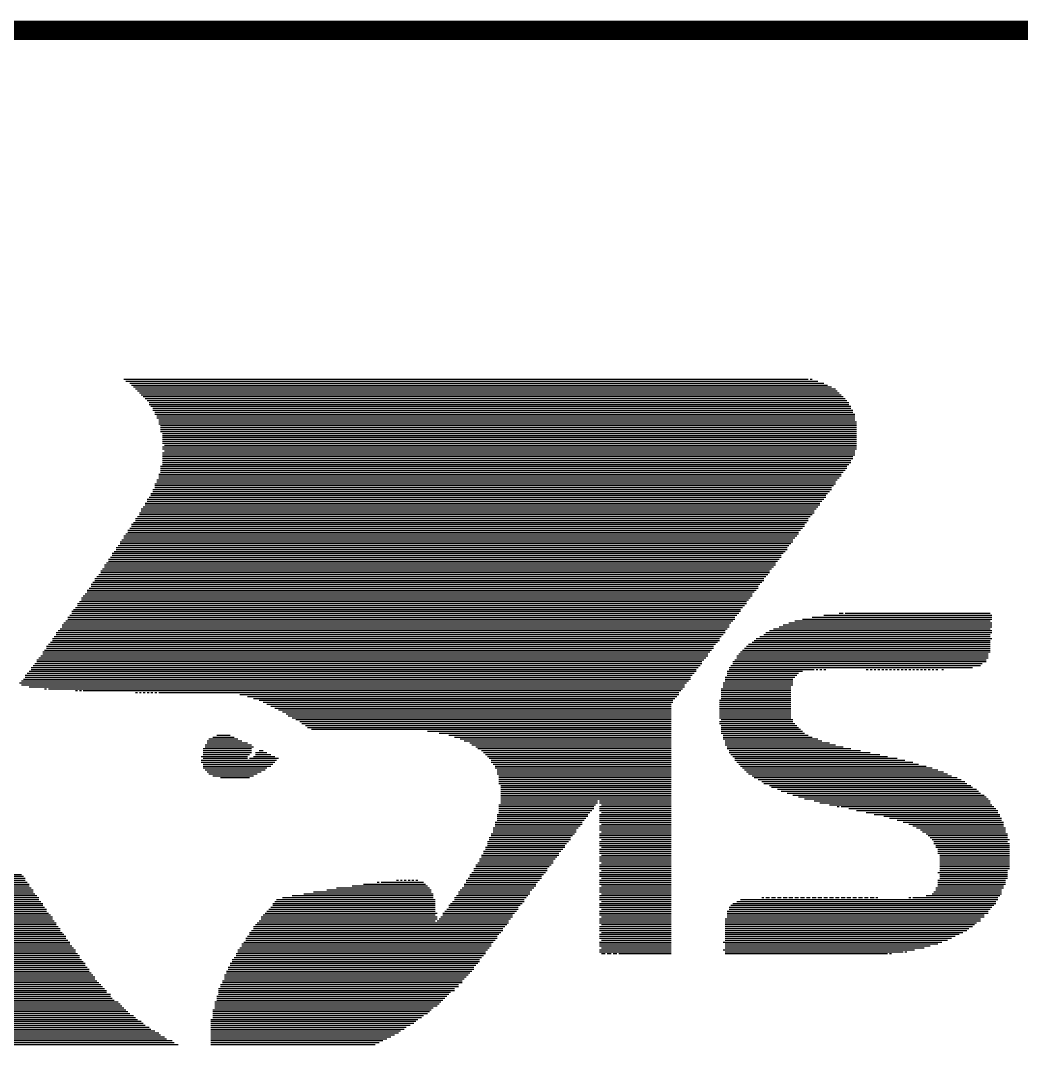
# Model space of a CAD drawing. Extents: x -163 to 81, y -104 to 74.
# Drawn here: x -59.36 to -46.21, y -90.17 to -76.71 of the extents above; entities that cross this region are included whole.
import ezdxf

# ---------------------------------------------------------------- set-up
doc = ezdxf.new("R2010")
doc.units = 0
doc.layers.add('DF_TITLE_BLOCK', color=85, linetype='CONTINUOUS')

msp = doc.modelspace()

# ---------------------------------------------------------------- linework, layer by layer
at = {"layer": 'DF_TITLE_BLOCK', "const_width": 0.254}
msp.add_lwpolyline([(-92.329, -103.505), (47.371, -103.505), (47.371, -76.835), (-92.329, -76.835), (-92.329, -103.505)], dxfattribs=at)
at = {"layer": 'DF_TITLE_BLOCK'}
for points in [[(-58.0009, -81.4197), (-49.0093, -81.4197)], [(-57.9755, -81.4451), (-48.8823, -81.4451)], [(-48.9839, -81.4197), (-48.9585, -81.4197)], [(-57.9247, -81.4705), (-48.8061, -81.4705)], [(-57.8993, -81.4959), (-48.7553, -81.4959)], [(-57.8739, -81.5213), (-48.7045, -81.5213)], [(-57.8485, -81.5467), (-48.6537, -81.5467)], [(-57.8231, -81.5721), (-48.6283, -81.5721)], [(-57.7977, -81.5975), (-48.6029, -81.5975)], [(-57.7723, -81.6229), (-48.5775, -81.6229)], [(-57.7469, -81.6483), (-48.5521, -81.6483)], [(-57.7215, -81.6737), (-48.5267, -81.6737)], [(-57.6961, -81.6991), (-48.5013, -81.6991)], [(-57.6707, -81.7245), (-48.4759, -81.7245)], [(-57.6707, -81.7499), (-48.4759, -81.7499)], [(-57.6453, -81.7753), (-48.4505, -81.7753)], [(-57.6199, -81.8007), (-48.4505, -81.8007)], [(-57.6199, -81.8261), (-48.4251, -81.8261)], [(-57.5945, -81.8515), (-48.4251, -81.8515)], [(-57.5945, -81.8769), (-48.3997, -81.8769)], [(-57.5691, -81.9023), (-48.3997, -81.9023)], [(-57.5691, -81.9277), (-48.3997, -81.9277)], [(-57.5437, -81.9531), (-48.3997, -81.9531)], [(-57.5437, -81.9785), (-48.3743, -81.9785)], [(-57.5437, -82.0039), (-48.3743, -82.0039)], [(-57.5183, -82.0293), (-48.3743, -82.0293)], [(-57.5183, -82.0547), (-48.3743, -82.0547)], [(-57.5183, -82.0801), (-48.3743, -82.0801)], [(-57.5183, -82.1055), (-48.3743, -82.1055)], [(-57.4929, -82.1309), (-48.3743, -82.1309)], [(-57.4929, -82.1563), (-48.3743, -82.1563)], [(-57.4929, -82.1817), (-48.3743, -82.1817)], [(-57.4929, -82.2071), (-48.3743, -82.2071)], [(-57.4929, -82.2325), (-48.3743, -82.2325)], [(-57.4929, -82.2579), (-48.3743, -82.2579)], [(-57.4929, -82.3087), (-48.3743, -82.3087)], [(-57.4929, -82.3341), (-48.3743, -82.3341)], [(-57.4929, -82.3849), (-48.3997, -82.3849)], [(-57.4675, -82.2833), (-48.3743, -82.2833)], [(-57.4675, -82.3595), (-48.3997, -82.3595)], [(-57.4929, -82.4103), (-48.3997, -82.4103)], [(-57.4929, -82.4357), (-48.4251, -82.4357)], [(-57.4929, -82.4611), (-48.4251, -82.4611)], [(-57.4929, -82.4865), (-48.4505, -82.4865)], [(-57.4929, -82.5119), (-48.4505, -82.5119)], [(-57.5183, -82.5627), (-48.5013, -82.5627)], [(-57.5183, -82.5881), (-48.5013, -82.5881)], [(-57.5183, -82.6135), (-48.5267, -82.6135)], [(-57.5183, -82.6389), (-48.5521, -82.6389)], [(-57.4929, -82.5373), (-48.4759, -82.5373)], [(-57.5945, -82.7913), (-48.6537, -82.7913)], [(-57.5691, -82.7405), (-48.6283, -82.7405)], [(-57.5691, -82.7659), (-48.6537, -82.7659)], [(-57.5437, -82.6643), (-48.5775, -82.6643)], [(-57.5437, -82.6897), (-48.5775, -82.6897)], [(-57.5437, -82.7151), (-48.6029, -82.7151)], [(-57.6453, -82.9183), (-48.7553, -82.9183)], [(-57.6199, -82.8675), (-48.7045, -82.8675)], [(-57.6199, -82.8929), (-48.7299, -82.8929)], [(-57.5945, -82.8167), (-48.6791, -82.8167)], [(-57.5945, -82.8421), (-48.7045, -82.8421)], [(-57.7215, -83.0453), (-48.8569, -83.0453)], [(-57.6961, -82.9945), (-48.8061, -82.9945)], [(-57.6961, -83.0199), (-48.8315, -83.0199)], [(-57.6707, -82.9691), (-48.7807, -82.9691)], [(-57.6453, -82.9437), (-48.7807, -82.9437)], [(-57.7977, -83.1723), (-48.9331, -83.1723)], [(-57.7723, -83.1215), (-48.9077, -83.1215)], [(-57.7723, -83.1469), (-48.9331, -83.1469)], [(-57.7469, -83.0961), (-48.8823, -83.0961)], [(-57.7215, -83.0707), (-48.8569, -83.0707)], [(-57.8993, -83.3247), (-49.0601, -83.3247)], [(-57.8739, -83.2993), (-49.0347, -83.2993)], [(-57.8485, -83.2485), (-49.0093, -83.2485)], [(-57.8485, -83.2739), (-49.0093, -83.2739)], [(-57.8231, -83.2231), (-48.9839, -83.2231)], [(-57.7977, -83.1977), (-48.9585, -83.1977)], [(-57.9755, -83.4517), (-49.1363, -83.4517)], [(-57.9501, -83.4009), (-49.1109, -83.4009)], [(-57.9501, -83.4263), (-49.1363, -83.4263)], [(-57.9247, -83.3755), (-49.0855, -83.3755)], [(-57.8993, -83.3501), (-49.0601, -83.3501)], [(-58.0517, -83.5533), (-49.2125, -83.5533)], [(-58.0517, -83.5787), (-49.2379, -83.5787)], [(-58.0263, -83.5279), (-49.2125, -83.5279)], [(-58.0009, -83.4771), (-49.1617, -83.4771)], [(-58.0009, -83.5025), (-49.1871, -83.5025)], [(-58.1533, -83.7057), (-49.3395, -83.7057)], [(-58.1533, -83.7311), (-49.3649, -83.7311)], [(-58.1279, -83.6803), (-49.3141, -83.6803)], [(-58.1025, -83.6295), (-49.2887, -83.6295)], [(-58.1025, -83.6549), (-49.2887, -83.6549)], [(-58.0771, -83.6041), (-49.2633, -83.6041)], [(-58.2549, -83.8581), (-49.4411, -83.8581)], [(-58.2295, -83.8327), (-49.4411, -83.8327)], [(-58.2041, -83.7819), (-49.3903, -83.7819)], [(-58.2041, -83.8073), (-49.4157, -83.8073)], [(-58.1787, -83.7565), (-49.3649, -83.7565)], [(-58.3311, -83.9851), (-49.5427, -83.9851)], [(-58.3057, -83.9343), (-49.5173, -83.9343)], [(-58.3057, -83.9597), (-49.5173, -83.9597)], [(-58.2803, -83.9089), (-49.4919, -83.9089)], [(-58.2549, -83.8835), (-49.4665, -83.8835)], [(-58.4327, -84.1121), (-49.6443, -84.1121)], [(-58.4327, -84.1375), (-49.6697, -84.1375)], [(-58.4073, -84.0867), (-49.6189, -84.0867)], [(-58.3819, -84.0359), (-49.5935, -84.0359)], [(-58.3819, -84.0613), (-49.5935, -84.0613)], [(-58.3565, -84.0105), (-49.5681, -84.0105)], [(-58.5343, -84.2645), (-49.7459, -84.2645)], [(-58.5089, -84.2391), (-49.7459, -84.2391)], [(-58.4835, -84.1883), (-49.6951, -84.1883)], [(-58.4835, -84.2137), (-49.7205, -84.2137)], [(-58.4581, -84.1629), (-49.6697, -84.1629)], [(-58.6105, -84.3661), (-49.8221, -84.3661)], [(-58.6105, -84.3915), (-49.8475, -84.3915)], [(-58.5851, -84.3407), (-49.8221, -84.3407)], [(-58.5597, -84.2899), (-49.7713, -84.2899)], [(-58.5597, -84.3153), (-49.7967, -84.3153)], [(-58.7121, -84.5185), (-49.9491, -84.5185)], [(-58.6867, -84.4677), (-49.8983, -84.4677)], [(-58.6867, -84.4931), (-49.9237, -84.4931)], [(-58.6613, -84.4423), (-49.8983, -84.4423)], [(-58.6359, -84.4169), (-49.8729, -84.4169)], [(-48.8061, -84.5185), (-46.5963, -84.5185)], [(-48.6029, -84.4931), (-48.5521, -84.4931)], [(-48.5267, -84.4931), (-46.6217, -84.4931)], [(-58.8137, -84.6455), (-50.0507, -84.6455)], [(-58.8137, -84.6709), (-50.0507, -84.6709)], [(-58.7883, -84.6201), (-50.0253, -84.6201)], [(-58.7629, -84.5947), (-49.9999, -84.5947)], [(-58.7375, -84.5439), (-49.9745, -84.5439)], [(-58.7375, -84.5693), (-49.9745, -84.5693)], [(-49.3903, -84.6709), (-46.5963, -84.6709)], [(-49.3395, -84.6455), (-46.5963, -84.6455)], [(-49.2633, -84.6201), (-46.5963, -84.6201)], [(-49.1871, -84.5947), (-46.6217, -84.5947)], [(-49.0855, -84.5693), (-46.5963, -84.5693)], [(-48.9585, -84.5439), (-46.5963, -84.5439)], [(-58.9153, -84.7979), (-50.1523, -84.7979)], [(-58.8899, -84.7471), (-50.1015, -84.7471)], [(-58.8899, -84.7725), (-50.1269, -84.7725)], [(-58.8645, -84.7217), (-50.1015, -84.7217)], [(-58.8391, -84.6963), (-50.0761, -84.6963)], [(-49.6443, -84.7979), (-46.6217, -84.7979)], [(-49.5935, -84.7725), (-46.6217, -84.7725)], [(-49.5681, -84.7471), (-46.5963, -84.7471)], [(-49.5173, -84.7217), (-46.5963, -84.7217)], [(-49.4665, -84.6963), (-46.6217, -84.6963)], [(-59.0169, -84.9249), (-50.2539, -84.9249)], [(-58.9915, -84.8995), (-50.2285, -84.8995)], [(-58.9661, -84.8741), (-50.2031, -84.8741)], [(-58.9407, -84.8233), (-50.1777, -84.8233)], [(-58.9407, -84.8487), (-50.1777, -84.8487)], [(-49.8221, -84.9249), (-46.6217, -84.9249)], [(-49.7967, -84.8995), (-46.6217, -84.8995)], [(-49.7459, -84.8741), (-46.6217, -84.8741)], [(-49.7205, -84.8487), (-46.6217, -84.8487)], [(-49.6951, -84.8233), (-46.5963, -84.8233)], [(-59.1185, -85.0773), (-50.3555, -85.0773)], [(-59.0931, -85.0519), (-50.3301, -85.0519)], [(-59.0677, -85.0011), (-50.3047, -85.0011)], [(-59.0677, -85.0265), (-50.3301, -85.0265)], [(-59.0423, -84.9757), (-50.2793, -84.9757)], [(-59.0169, -84.9503), (-50.2539, -84.9503)], [(-49.9491, -85.0519), (-46.6471, -85.0519)], [(-49.9491, -85.0773), (-46.6471, -85.0773)], [(-49.9237, -85.0265), (-46.6471, -85.0265)], [(-49.8983, -85.0011), (-46.6217, -85.0011)], [(-49.8729, -84.9757), (-46.6217, -84.9757)], [(-49.8475, -84.9503), (-46.6217, -84.9503)], [(-59.2201, -85.2043), (-50.4571, -85.2043)], [(-59.1947, -85.1789), (-50.4317, -85.1789)], [(-59.1693, -85.1535), (-50.4063, -85.1535)], [(-59.1439, -85.1027), (-50.3809, -85.1027)], [(-59.1439, -85.1281), (-50.4063, -85.1281)], [(-50.0507, -85.2043), (-46.8503, -85.2043)], [(-50.0253, -85.1789), (-46.7487, -85.1789)], [(-49.9999, -85.1281), (-46.6725, -85.1281)], [(-49.9999, -85.1535), (-46.7233, -85.1535)], [(-49.9745, -85.1027), (-46.6725, -85.1027)], [(-59.2963, -85.3059), (-50.5333, -85.3059)], [(-59.2963, -85.3313), (-50.5587, -85.3313)], [(-59.2709, -85.2805), (-50.5079, -85.2805)], [(-59.2455, -85.2551), (-50.4825, -85.2551)], [(-59.2201, -85.2297), (-50.4825, -85.2297)], [(-50.1015, -85.3313), (-49.1871, -85.3313)], [(-50.0761, -85.2551), (-49.0855, -85.2551)], [(-50.0761, -85.2805), (-49.1363, -85.2805)], [(-50.0761, -85.3059), (-49.1617, -85.3059)], [(-50.0507, -85.2297), (-48.9331, -85.2297)], [(-48.9077, -85.2297), (-48.8823, -85.2297)], [(-48.8569, -85.2297), (-48.8315, -85.2297)], [(-48.8061, -85.2297), (-48.7807, -85.2297)], [(-48.2473, -85.2297), (-48.2219, -85.2297)], [(-48.1965, -85.2297), (-48.1711, -85.2297)], [(-48.1457, -85.2297), (-48.1203, -85.2297)], [(-48.0949, -85.2297), (-48.0695, -85.2297)], [(-48.0441, -85.2297), (-48.0187, -85.2297)], [(-47.9933, -85.2297), (-47.9679, -85.2297)], [(-47.9425, -85.2297), (-47.9171, -85.2297)], [(-47.8917, -85.2297), (-47.8663, -85.2297)], [(-47.8409, -85.2297), (-47.8155, -85.2297)], [(-47.7901, -85.2297), (-47.7647, -85.2297)], [(-47.7393, -85.2297), (-47.7139, -85.2297)], [(-47.6885, -85.2297), (-47.6631, -85.2297)], [(-47.6377, -85.2297), (-47.6123, -85.2297)], [(-47.5869, -85.2297), (-47.5615, -85.2297)], [(-47.5361, -85.2297), (-47.5107, -85.2297)], [(-47.4853, -85.2297), (-47.4599, -85.2297)], [(-47.4345, -85.2297), (-47.4091, -85.2297)], [(-47.3837, -85.2297), (-47.3583, -85.2297)], [(-47.3329, -85.2297), (-47.3075, -85.2297)], [(-47.2567, -85.2297), (-47.2313, -85.2297)], [(-59.3725, -85.4075), (-50.6095, -85.4075)], [(-59.3471, -85.3821), (-50.5841, -85.3821)], [(-59.3471, -85.4329), (-50.6349, -85.4329)], [(-59.3217, -85.3567), (-50.5587, -85.3567)], [(-59.2455, -85.4583), (-50.6349, -85.4583)], [(-59.0423, -85.4837), (-59.0169, -85.4837)], [(-58.9915, -85.4837), (-50.6603, -85.4837)], [(-50.1523, -85.4837), (-49.2379, -85.4837)], [(-50.1269, -85.4075), (-49.2125, -85.4075)], [(-50.1269, -85.4329), (-49.2125, -85.4329)], [(-50.1269, -85.4583), (-49.2379, -85.4583)], [(-50.1015, -85.3567), (-49.2125, -85.3567)], [(-50.1015, -85.3821), (-49.2125, -85.3821)], [(-58.6359, -85.5091), (-58.6105, -85.5091)], [(-58.5851, -85.5091), (-58.5597, -85.5091)], [(-58.5343, -85.5091), (-50.6857, -85.5091)], [(-57.8485, -85.5345), (-57.8231, -85.5345)], [(-57.7977, -85.5345), (-57.7723, -85.5345)], [(-57.7469, -85.5345), (-57.7215, -85.5345)], [(-57.6961, -85.5345), (-57.6707, -85.5345)], [(-57.6453, -85.5345), (-57.6199, -85.5345)], [(-57.5945, -85.5345), (-57.5691, -85.5345)], [(-57.5437, -85.5345), (-50.7111, -85.5345)], [(-56.4769, -85.5599), (-50.7111, -85.5599)], [(-56.3753, -85.5853), (-50.7365, -85.5853)], [(-56.2991, -85.6107), (-50.7619, -85.6107)], [(-50.1523, -85.5091), (-49.2379, -85.5091)], [(-50.1523, -85.5345), (-49.2379, -85.5345)], [(-50.1523, -85.5599), (-49.2379, -85.5599)], [(-50.1523, -85.5853), (-49.2379, -85.5853)], [(-50.1523, -85.6107), (-49.2379, -85.6107)], [(-56.2229, -85.6361), (-50.7873, -85.6361)], [(-56.1721, -85.6615), (-50.7873, -85.6615)], [(-56.1213, -85.6869), (-50.8127, -85.6869)], [(-56.0705, -85.7123), (-50.8127, -85.7123)], [(-56.0197, -85.7377), (-50.8127, -85.7377)], [(-50.1777, -85.6361), (-49.2379, -85.6361)], [(-50.1777, -85.6615), (-49.2379, -85.6615)], [(-50.1777, -85.6869), (-49.2379, -85.6869)], [(-50.1777, -85.7123), (-49.2379, -85.7123)], [(-50.1777, -85.7377), (-49.2379, -85.7377)], [(-55.9689, -85.7631), (-50.8127, -85.7631)], [(-55.9181, -85.7885), (-50.8127, -85.7885)], [(-55.8673, -85.8139), (-50.8127, -85.8139)], [(-55.8419, -85.8393), (-50.8127, -85.8393)], [(-55.7911, -85.8647), (-50.8127, -85.8647)], [(-50.1777, -85.7631), (-49.2379, -85.7631)], [(-50.1777, -85.7885), (-49.2379, -85.7885)], [(-50.1777, -85.8139), (-49.2379, -85.8139)], [(-50.1777, -85.8393), (-49.2379, -85.8393)], [(-50.1777, -85.8647), (-49.2379, -85.8647)], [(-55.7403, -85.8901), (-50.8127, -85.8901)], [(-55.6895, -85.9155), (-50.8127, -85.9155)], [(-55.6641, -85.9409), (-50.8127, -85.9409)], [(-55.6133, -85.9663), (-50.8127, -85.9663)], [(-55.5879, -85.9917), (-50.8127, -85.9917)], [(-55.5371, -86.0171), (-50.8127, -86.0171)], [(-50.1777, -85.9155), (-49.2125, -85.9155)], [(-50.1777, -85.9409), (-49.1871, -85.9409)], [(-50.1523, -85.8901), (-49.2125, -85.8901)], [(-50.1523, -85.9663), (-49.1617, -85.9663)], [(-50.1523, -85.9917), (-49.1363, -85.9917)], [(-50.1523, -86.0171), (-49.1109, -86.0171)], [(-56.8833, -86.1441), (-56.5023, -86.1441)], [(-56.8325, -86.1187), (-56.5531, -86.1187)], [(-56.7817, -86.0933), (-56.6039, -86.0933)], [(-54.0131, -86.0425), (-50.8127, -86.0425)], [(-53.8607, -86.0679), (-50.8127, -86.0679)], [(-53.7337, -86.0933), (-50.8127, -86.0933)], [(-53.6575, -86.1187), (-50.8127, -86.1187)], [(-53.5813, -86.1441), (-50.8127, -86.1441)], [(-50.1523, -86.0425), (-49.0855, -86.0425)], [(-50.1523, -86.0679), (-49.0601, -86.0679)], [(-50.1269, -86.0933), (-49.0093, -86.0933)], [(-50.1269, -86.1187), (-48.9585, -86.1187)], [(-50.1269, -86.1441), (-48.8823, -86.1441)], [(-56.9595, -86.2711), (-56.3245, -86.2711)], [(-56.9341, -86.2203), (-56.3245, -86.2203)], [(-56.9341, -86.2457), (-56.2991, -86.2457)], [(-56.9087, -86.1695), (-56.4515, -86.1695)], [(-56.9087, -86.1949), (-56.3753, -86.1949)], [(-53.5305, -86.1695), (-50.8127, -86.1695)], [(-53.4543, -86.1949), (-50.8127, -86.1949)], [(-53.4289, -86.2203), (-50.8127, -86.2203)], [(-53.3781, -86.2457), (-50.8127, -86.2457)], [(-53.3527, -86.2711), (-50.8127, -86.2711)], [(-50.1015, -86.1695), (-48.8315, -86.1695)], [(-50.1015, -86.1949), (-48.7299, -86.1949)], [(-50.1015, -86.2203), (-48.6537, -86.2203)], [(-50.0761, -86.2457), (-48.5521, -86.2457)], [(-50.0761, -86.2711), (-48.4505, -86.2711)], [(-56.9849, -86.3727), (-56.3753, -86.3727)], [(-56.9849, -86.4235), (-55.9943, -86.4235)], [(-56.9595, -86.2965), (-56.3245, -86.2965)], [(-56.9595, -86.3219), (-56.3245, -86.3219)], [(-56.9595, -86.3473), (-56.3499, -86.3473)], [(-56.9595, -86.3981), (-56.3753, -86.3981)], [(-56.3499, -86.3981), (-55.9689, -86.3981)], [(-56.2991, -86.3727), (-56.0197, -86.3727)], [(-56.2737, -86.3219), (-56.1213, -86.3219)], [(-56.2737, -86.3473), (-56.0705, -86.3473)], [(-56.2229, -86.2965), (-56.1721, -86.2965)], [(-53.3019, -86.2965), (-50.8127, -86.2965)], [(-53.2765, -86.3219), (-50.8127, -86.3219)], [(-53.2511, -86.3473), (-50.8127, -86.3473)], [(-53.2257, -86.3727), (-50.8127, -86.3727)], [(-53.2003, -86.3981), (-50.8127, -86.3981)], [(-53.1749, -86.4235), (-50.8127, -86.4235)], [(-50.0507, -86.2965), (-48.3235, -86.2965)], [(-50.0507, -86.3219), (-48.1965, -86.3219)], [(-50.0253, -86.3473), (-48.0695, -86.3473)], [(-49.9999, -86.3727), (-47.9679, -86.3727)], [(-49.9745, -86.3981), (-47.8409, -86.3981)], [(-49.9745, -86.4235), (-47.7393, -86.4235)], [(-56.9849, -86.4489), (-56.0197, -86.4489)], [(-56.9595, -86.4743), (-56.0451, -86.4743)], [(-56.9595, -86.4997), (-56.0705, -86.4997)], [(-56.9595, -86.5251), (-56.1213, -86.5251)], [(-56.9341, -86.5505), (-56.1467, -86.5505)], [(-53.1749, -86.4489), (-50.8127, -86.4489)], [(-53.1495, -86.4743), (-50.8127, -86.4743)], [(-53.1241, -86.4997), (-50.8127, -86.4997)], [(-53.1241, -86.5251), (-50.8127, -86.5251)], [(-53.0987, -86.5505), (-50.8127, -86.5505)], [(-49.9491, -86.4489), (-47.6377, -86.4489)], [(-49.9237, -86.4743), (-47.5615, -86.4743)], [(-49.8983, -86.4997), (-47.4599, -86.4997)], [(-49.8729, -86.5251), (-47.3837, -86.5251)], [(-49.8475, -86.5505), (-47.3075, -86.5505)], [(-56.9087, -86.5759), (-56.1975, -86.5759)], [(-56.8833, -86.6013), (-56.2483, -86.6013)], [(-56.8325, -86.6267), (-56.2991, -86.6267)], [(-56.7309, -86.6521), (-56.3499, -86.6521)], [(-53.0987, -86.5759), (-50.8127, -86.5759)], [(-53.0987, -86.6013), (-50.8127, -86.6013)], [(-53.0733, -86.6267), (-50.8127, -86.6267)], [(-53.0733, -86.6521), (-50.8127, -86.6521)], [(-53.0733, -86.6775), (-50.8127, -86.6775)], [(-49.8221, -86.5759), (-47.2313, -86.5759)], [(-49.7967, -86.6013), (-47.1805, -86.6013)], [(-49.7459, -86.6267), (-47.1297, -86.6267)], [(-49.7205, -86.6521), (-47.0535, -86.6521)], [(-49.6697, -86.6775), (-47.0027, -86.6775)], [(-53.0733, -86.7029), (-50.8127, -86.7029)], [(-53.0733, -86.7283), (-50.8127, -86.7283)], [(-53.0479, -86.7537), (-50.8127, -86.7537)], [(-53.0479, -86.7791), (-50.8127, -86.7791)], [(-53.0479, -86.8045), (-50.8127, -86.8045)], [(-53.0479, -86.8299), (-50.8127, -86.8299)], [(-49.6189, -86.7029), (-46.9519, -86.7029)], [(-49.5935, -86.7283), (-46.9265, -86.7283)], [(-49.5173, -86.7537), (-46.8757, -86.7537)], [(-49.4919, -86.7791), (-46.8503, -86.7791)], [(-49.4157, -86.8045), (-46.7995, -86.8045)], [(-49.3649, -86.8299), (-46.7741, -86.8299)], [(-53.0479, -86.8553), (-50.8127, -86.8553)], [(-53.0479, -86.8807), (-50.8127, -86.8807)], [(-53.0479, -86.9061), (-50.8127, -86.9061)], [(-53.0479, -86.9315), (-50.8127, -86.9315)], [(-53.0479, -86.9569), (-51.7779, -86.9569)], [(-51.7525, -86.9569), (-50.8127, -86.9569)], [(-49.2887, -86.8553), (-46.7487, -86.8553)], [(-49.2125, -86.8807), (-46.6979, -86.8807)], [(-49.1363, -86.9061), (-46.6725, -86.9061)], [(-49.0601, -86.9315), (-46.6471, -86.9315)], [(-48.9331, -86.9569), (-46.6217, -86.9569)], [(-53.0733, -87.0077), (-51.8033, -87.0077)], [(-53.0733, -87.0331), (-51.8287, -87.0331)], [(-53.0733, -87.0585), (-51.8287, -87.0585)], [(-53.0733, -87.0839), (-51.8541, -87.0839)], [(-53.0479, -86.9823), (-51.7779, -86.9823)], [(-51.7525, -86.9823), (-50.8127, -86.9823)], [(-51.7525, -87.0331), (-50.8127, -87.0331)], [(-51.7525, -87.0585), (-50.8127, -87.0585)], [(-51.7525, -87.0839), (-50.8127, -87.0839)], [(-51.7271, -87.0077), (-50.8127, -87.0077)], [(-48.8569, -86.9823), (-46.6217, -86.9823)], [(-48.7299, -87.0077), (-46.5963, -87.0077)], [(-48.6283, -87.0331), (-48.6029, -87.0331)], [(-48.5775, -87.0331), (-46.5709, -87.0331)], [(-48.4759, -87.0585), (-46.5455, -87.0585)], [(-48.3743, -87.0839), (-46.5201, -87.0839)], [(-53.0987, -87.1347), (-51.9049, -87.1347)], [(-53.0987, -87.1601), (-51.9049, -87.1601)], [(-53.0987, -87.1855), (-51.9303, -87.1855)], [(-53.0987, -87.2109), (-51.9557, -87.2109)], [(-53.0733, -87.1093), (-51.8795, -87.1093)], [(-51.7525, -87.1347), (-50.8127, -87.1347)], [(-51.7525, -87.1601), (-50.8127, -87.1601)], [(-51.7525, -87.1855), (-50.8127, -87.1855)], [(-51.7525, -87.2109), (-50.8127, -87.2109)], [(-51.7271, -87.1093), (-50.8127, -87.1093)], [(-48.2473, -87.1093), (-46.5201, -87.1093)], [(-48.1457, -87.1347), (-46.4947, -87.1347)], [(-48.0187, -87.1601), (-46.4947, -87.1601)], [(-47.9425, -87.1855), (-46.4693, -87.1855)], [(-47.8409, -87.2109), (-46.4693, -87.2109)], [(-53.1495, -87.3125), (-52.0319, -87.3125)], [(-53.1495, -87.3379), (-52.0573, -87.3379)], [(-53.1495, -87.3633), (-52.0573, -87.3633)], [(-53.1241, -87.2363), (-51.9811, -87.2363)], [(-53.1241, -87.2617), (-51.9811, -87.2617)], [(-53.1241, -87.2871), (-52.0065, -87.2871)], [(-51.7525, -87.2363), (-50.8127, -87.2363)], [(-51.7525, -87.2871), (-50.8127, -87.2871)], [(-51.7525, -87.3125), (-50.8127, -87.3125)], [(-51.7525, -87.3379), (-50.8127, -87.3379)], [(-51.7271, -87.2617), (-50.8127, -87.2617)], [(-51.7271, -87.3633), (-50.8127, -87.3633)], [(-47.7647, -87.2363), (-46.4439, -87.2363)], [(-47.6885, -87.2617), (-46.4439, -87.2617)], [(-47.6377, -87.2871), (-46.4439, -87.2871)], [(-47.5869, -87.3125), (-46.4185, -87.3125)], [(-47.5361, -87.3379), (-46.4185, -87.3379)], [(-47.5107, -87.3633), (-46.4185, -87.3633)], [(-53.2257, -87.4903), (-52.1589, -87.4903)], [(-53.2003, -87.4395), (-52.1335, -87.4395)], [(-53.2003, -87.4649), (-52.1335, -87.4649)], [(-53.1749, -87.3887), (-52.0827, -87.3887)], [(-53.1749, -87.4141), (-52.1081, -87.4141)], [(-51.7525, -87.3887), (-50.8127, -87.3887)], [(-51.7525, -87.4141), (-50.8127, -87.4141)], [(-51.7525, -87.4395), (-50.8127, -87.4395)], [(-51.7525, -87.4903), (-50.8127, -87.4903)], [(-51.7271, -87.4649), (-50.8127, -87.4649)], [(-47.4599, -87.3887), (-46.3931, -87.3887)], [(-47.4345, -87.4141), (-46.3931, -87.4141)], [(-47.4091, -87.4395), (-46.3931, -87.4395)], [(-47.3837, -87.4649), (-46.3677, -87.4649)], [(-47.3583, -87.4903), (-46.3931, -87.4903)], [(-53.2765, -87.6173), (-52.2605, -87.6173)], [(-53.2511, -87.5665), (-52.2097, -87.5665)], [(-53.2511, -87.5919), (-52.2351, -87.5919)], [(-53.2257, -87.5157), (-52.1843, -87.5157)], [(-53.2257, -87.5411), (-52.2097, -87.5411)], [(-51.7525, -87.5157), (-50.8127, -87.5157)], [(-51.7525, -87.5411), (-50.8127, -87.5411)], [(-51.7525, -87.5919), (-50.8127, -87.5919)], [(-51.7525, -87.6173), (-50.8127, -87.6173)], [(-51.7271, -87.5665), (-50.8127, -87.5665)], [(-47.3583, -87.5157), (-46.3677, -87.5157)], [(-47.3329, -87.5411), (-46.3677, -87.5411)], [(-47.3329, -87.5665), (-46.3677, -87.5665)], [(-47.3075, -87.5919), (-46.3677, -87.5919)], [(-47.3075, -87.6173), (-46.3677, -87.6173)], [(-53.3527, -87.7697), (-52.3621, -87.7697)], [(-53.3273, -87.7189), (-52.3367, -87.7189)], [(-53.3273, -87.7443), (-52.3621, -87.7443)], [(-53.3019, -87.6681), (-52.2859, -87.6681)], [(-53.3019, -87.6935), (-52.3113, -87.6935)], [(-53.2765, -87.6427), (-52.2859, -87.6427)], [(-51.7525, -87.6427), (-50.8127, -87.6427)], [(-51.7525, -87.6935), (-50.8127, -87.6935)], [(-51.7525, -87.7189), (-50.8127, -87.7189)], [(-51.7525, -87.7443), (-50.8127, -87.7443)], [(-51.7271, -87.6681), (-50.8127, -87.6681)], [(-51.7271, -87.7697), (-50.8127, -87.7697)], [(-47.3075, -87.6427), (-46.3677, -87.6427)], [(-47.2821, -87.6681), (-46.3677, -87.6681)], [(-47.2821, -87.6935), (-46.3677, -87.6935)], [(-47.2821, -87.7189), (-46.3677, -87.7189)], [(-47.2821, -87.7443), (-46.3677, -87.7443)], [(-47.2821, -87.7697), (-46.3677, -87.7697)], [(-53.4289, -87.8967), (-52.4637, -87.8967)], [(-53.4035, -87.8459), (-52.4383, -87.8459)], [(-53.4035, -87.8713), (-52.4383, -87.8713)], [(-53.3781, -87.7951), (-52.3875, -87.7951)], [(-53.3781, -87.8205), (-52.4129, -87.8205)], [(-51.7525, -87.7951), (-50.8127, -87.7951)], [(-51.7525, -87.8205), (-50.8127, -87.8205)], [(-51.7525, -87.8459), (-50.8127, -87.8459)], [(-51.7525, -87.8967), (-50.8127, -87.8967)], [(-51.7271, -87.8713), (-50.8127, -87.8713)], [(-47.3075, -87.8967), (-46.3931, -87.8967)], [(-47.2821, -87.7951), (-46.3677, -87.7951)], [(-47.2821, -87.8205), (-46.3677, -87.8205)], [(-47.2821, -87.8459), (-46.3677, -87.8459)], [(-47.2821, -87.8713), (-46.3931, -87.8713)], [(-68.0847, -87.9221), (-59.3471, -87.9221)], [(-68.0593, -87.9475), (-59.3217, -87.9475)], [(-68.0339, -87.9729), (-59.2963, -87.9729)], [(-68.0339, -87.9983), (-59.2963, -87.9983)], [(-68.0085, -88.0237), (-59.2709, -88.0237)], [(-54.6735, -88.0237), (-54.6481, -88.0237)], [(-54.6227, -88.0237), (-54.0639, -88.0237)], [(-54.4195, -87.9983), (-54.3941, -87.9983)], [(-54.3687, -87.9983), (-54.3433, -87.9983)], [(-54.3179, -87.9983), (-54.2925, -87.9983)], [(-54.2671, -87.9983), (-54.2417, -87.9983)], [(-54.2163, -87.9983), (-54.1909, -87.9983)], [(-54.1655, -87.9983), (-54.1401, -87.9983)], [(-53.5051, -87.9983), (-52.5399, -87.9983)], [(-53.5051, -88.0237), (-52.5653, -88.0237)], [(-53.4797, -87.9729), (-52.5145, -87.9729)], [(-53.4543, -87.9221), (-52.4891, -87.9221)], [(-53.4543, -87.9475), (-52.5145, -87.9475)], [(-51.7525, -87.9221), (-50.8127, -87.9221)], [(-51.7525, -87.9475), (-50.8127, -87.9475)], [(-51.7525, -87.9983), (-50.8127, -87.9983)], [(-51.7525, -88.0237), (-50.8127, -88.0237)], [(-51.7271, -87.9729), (-50.8127, -87.9729)], [(-47.3075, -87.9983), (-46.4185, -87.9983)], [(-47.3075, -88.0237), (-46.4185, -88.0237)], [(-47.2821, -87.9221), (-46.3931, -87.9221)], [(-47.2821, -87.9475), (-46.3931, -87.9475)], [(-47.2821, -87.9729), (-46.3931, -87.9729)], [(-67.9831, -88.0491), (-59.2455, -88.0491)], [(-67.9577, -88.0745), (-59.2455, -88.0745)], [(-67.9323, -88.0999), (-59.2201, -88.0999)], [(-67.9323, -88.1253), (-59.1947, -88.1253)], [(-67.9069, -88.1507), (-59.1947, -88.1507)], [(-67.8815, -88.1761), (-59.1693, -88.1761)], [(-55.6387, -88.1761), (-53.9369, -88.1761)], [(-55.5117, -88.1507), (-53.9623, -88.1507)], [(-55.3339, -88.1253), (-53.9623, -88.1253)], [(-55.2069, -88.0999), (-53.9877, -88.0999)], [(-55.0037, -88.0745), (-54.0131, -88.0745)], [(-54.8513, -88.0491), (-54.0385, -88.0491)], [(-53.6067, -88.1507), (-52.6669, -88.1507)], [(-53.6067, -88.1761), (-52.6669, -88.1761)], [(-53.5813, -88.1253), (-52.6415, -88.1253)], [(-53.5559, -88.0999), (-52.6161, -88.0999)], [(-53.5305, -88.0491), (-52.5907, -88.0491)], [(-53.5305, -88.0745), (-52.5907, -88.0745)], [(-51.7525, -88.0491), (-50.8127, -88.0491)], [(-51.7525, -88.0999), (-50.8127, -88.0999)], [(-51.7525, -88.1253), (-50.8127, -88.1253)], [(-51.7525, -88.1507), (-50.8127, -88.1507)], [(-51.7271, -88.0745), (-50.8127, -88.0745)], [(-51.7271, -88.1761), (-50.8127, -88.1761)], [(-47.3837, -88.1761), (-46.4693, -88.1761)], [(-47.3583, -88.1507), (-46.4693, -88.1507)], [(-47.3329, -88.0999), (-46.4439, -88.0999)], [(-47.3329, -88.1253), (-46.4693, -88.1253)], [(-47.3075, -88.0491), (-46.4185, -88.0491)], [(-47.3075, -88.0745), (-46.4439, -88.0745)], [(-67.8561, -88.2015), (-59.1439, -88.2015)], [(-67.8561, -88.2269), (-59.1185, -88.2269)], [(-67.8307, -88.2523), (-59.1185, -88.2523)], [(-67.8053, -88.2777), (-59.0931, -88.2777)], [(-67.7799, -88.3031), (-59.0677, -88.3031)], [(-56.0451, -88.3031), (-53.9115, -88.3031)], [(-56.0197, -88.2777), (-53.9115, -88.2777)], [(-55.9943, -88.2523), (-53.9115, -88.2523)], [(-55.9181, -88.2269), (-53.9369, -88.2269)], [(-55.7911, -88.2015), (-53.9369, -88.2015)], [(-53.7083, -88.3031), (-52.7685, -88.3031)], [(-53.6829, -88.2777), (-52.7431, -88.2777)], [(-53.6575, -88.2269), (-52.7177, -88.2269)], [(-53.6575, -88.2523), (-52.7431, -88.2523)], [(-53.6321, -88.2015), (-52.6923, -88.2015)], [(-51.7525, -88.2015), (-50.8127, -88.2015)], [(-51.7525, -88.2269), (-50.8127, -88.2269)], [(-51.7525, -88.2523), (-50.8127, -88.2523)], [(-51.7525, -88.3031), (-50.8127, -88.3031)], [(-51.7271, -88.2777), (-50.8127, -88.2777)], [(-49.9999, -88.3031), (-46.5455, -88.3031)], [(-49.9491, -88.2777), (-46.5455, -88.2777)], [(-49.8983, -88.2523), (-46.5201, -88.2523)], [(-49.6189, -88.2269), (-49.5935, -88.2269)], [(-49.5681, -88.2269), (-49.5173, -88.2269)], [(-49.4919, -88.2269), (-49.4411, -88.2269)], [(-49.4157, -88.2269), (-49.3649, -88.2269)], [(-49.3395, -88.2269), (-49.2887, -88.2269)], [(-49.2633, -88.2269), (-49.2125, -88.2269)], [(-49.1871, -88.2269), (-49.1363, -88.2269)], [(-49.1109, -88.2269), (-49.0601, -88.2269)], [(-49.0347, -88.2269), (-48.9839, -88.2269)], [(-48.9585, -88.2269), (-48.9077, -88.2269)], [(-48.8823, -88.2269), (-48.8315, -88.2269)], [(-48.8061, -88.2269), (-48.7553, -88.2269)], [(-48.7299, -88.2269), (-48.6791, -88.2269)], [(-48.6537, -88.2269), (-48.6029, -88.2269)], [(-48.5775, -88.2269), (-48.5267, -88.2269)], [(-48.5013, -88.2269), (-48.4505, -88.2269)], [(-48.4251, -88.2269), (-48.3743, -88.2269)], [(-48.3489, -88.2269), (-48.2981, -88.2269)], [(-48.2727, -88.2269), (-48.2219, -88.2269)], [(-48.1965, -88.2269), (-48.1457, -88.2269)], [(-48.1203, -88.2269), (-48.0949, -88.2269)], [(-47.6885, -88.2269), (-47.6631, -88.2269)], [(-47.6377, -88.2269), (-46.5201, -88.2269)], [(-47.4599, -88.2015), (-46.4947, -88.2015)], [(-67.7545, -88.3285), (-59.0677, -88.3285)], [(-67.7545, -88.3539), (-59.0423, -88.3539)], [(-67.7291, -88.3793), (-59.0169, -88.3793)], [(-67.7037, -88.4047), (-59.0169, -88.4047)], [(-67.6783, -88.4301), (-58.9915, -88.4301)], [(-56.1467, -88.4301), (-53.8861, -88.4301)], [(-56.1213, -88.4047), (-53.9115, -88.4047)], [(-56.0959, -88.3793), (-53.9115, -88.3793)], [(-56.0705, -88.3539), (-53.9115, -88.3539)], [(-56.0451, -88.3285), (-53.9115, -88.3285)], [(-53.8099, -88.4301), (-52.8701, -88.4301)], [(-53.7845, -88.4047), (-52.8447, -88.4047)], [(-53.7591, -88.3793), (-52.8193, -88.3793)], [(-53.7337, -88.3285), (-52.7939, -88.3285)], [(-53.7337, -88.3539), (-52.8193, -88.3539)], [(-51.7525, -88.3285), (-50.8127, -88.3285)], [(-51.7525, -88.3539), (-50.8127, -88.3539)], [(-51.7525, -88.4047), (-50.8127, -88.4047)], [(-51.7525, -88.4301), (-50.8127, -88.4301)], [(-51.7271, -88.3793), (-50.8127, -88.3793)], [(-50.0761, -88.4047), (-46.6471, -88.4047)], [(-50.0761, -88.4301), (-46.6471, -88.4301)], [(-50.0507, -88.3539), (-46.5963, -88.3539)], [(-50.0507, -88.3793), (-46.6217, -88.3793)], [(-50.0253, -88.3285), (-46.5709, -88.3285)], [(-67.6529, -88.4555), (-58.9661, -88.4555)], [(-67.6529, -88.4809), (-58.9407, -88.4809)], [(-67.6275, -88.5063), (-58.9407, -88.5063)], [(-67.6021, -88.5317), (-58.9153, -88.5317)], [(-67.5767, -88.5571), (-58.8899, -88.5571)], [(-56.2483, -88.5571), (-52.9463, -88.5571)], [(-56.2229, -88.5317), (-53.9115, -88.5317)], [(-56.1975, -88.4809), (-53.8861, -88.4809)], [(-56.1975, -88.5063), (-53.8861, -88.5063)], [(-56.1721, -88.4555), (-53.9115, -88.4555)], [(-53.8861, -88.5317), (-52.9463, -88.5317)], [(-53.8607, -88.5063), (-52.9209, -88.5063)], [(-53.8353, -88.4809), (-52.8955, -88.4809)], [(-53.8099, -88.4555), (-52.8955, -88.4555)], [(-51.7525, -88.4555), (-50.8127, -88.4555)], [(-51.7525, -88.5063), (-50.8127, -88.5063)], [(-51.7525, -88.5317), (-50.8127, -88.5317)], [(-51.7525, -88.5571), (-50.8127, -88.5571)], [(-51.7271, -88.4809), (-50.8127, -88.4809)], [(-50.1015, -88.5063), (-46.7487, -88.5063)], [(-50.1015, -88.5317), (-46.7487, -88.5317)], [(-50.1015, -88.5571), (-46.7995, -88.5571)], [(-50.0761, -88.4555), (-46.6979, -88.4555)], [(-50.0761, -88.4809), (-46.6979, -88.4809)], [(-67.5767, -88.5825), (-58.8899, -88.5825)], [(-67.5513, -88.6079), (-58.8645, -88.6079)], [(-67.5259, -88.6333), (-58.8391, -88.6333)], [(-67.5005, -88.6587), (-58.8391, -88.6587)], [(-67.4751, -88.6841), (-58.8137, -88.6841)], [(-67.4751, -88.7095), (-58.7883, -88.7095)], [(-56.3499, -88.6841), (-53.0479, -88.6841)], [(-56.3499, -88.7095), (-53.0733, -88.7095)], [(-56.3245, -88.6587), (-53.0225, -88.6587)], [(-56.2991, -88.6079), (-52.9971, -88.6079)], [(-56.2991, -88.6333), (-53.0225, -88.6333)], [(-56.2737, -88.5825), (-52.9717, -88.5825)], [(-51.7525, -88.6079), (-50.8127, -88.6079)], [(-51.7525, -88.6333), (-50.8127, -88.6333)], [(-51.7525, -88.6587), (-50.8127, -88.6587)], [(-51.7525, -88.7095), (-50.8127, -88.7095)], [(-51.7271, -88.5825), (-50.8127, -88.5825)], [(-51.7271, -88.6841), (-50.8127, -88.6841)], [(-50.1015, -88.5825), (-46.8249, -88.5825)], [(-50.1015, -88.6079), (-46.8503, -88.6079)], [(-50.1015, -88.6333), (-46.9011, -88.6333)], [(-50.1015, -88.6587), (-46.9265, -88.6587)], [(-50.1015, -88.6841), (-46.9773, -88.6841)], [(-50.1015, -88.7095), (-47.0281, -88.7095)], [(-67.4497, -88.7349), (-58.7629, -88.7349)], [(-67.4243, -88.7603), (-58.7629, -88.7603)], [(-67.3989, -88.7857), (-58.7375, -88.7857)], [(-67.3989, -88.8111), (-58.7121, -88.8111)], [(-67.3735, -88.8365), (-58.7121, -88.8365)], [(-56.4515, -88.8365), (-53.1749, -88.8365)], [(-56.4261, -88.8111), (-53.1495, -88.8111)], [(-56.4007, -88.7603), (-53.0987, -88.7603)], [(-56.4007, -88.7857), (-53.1241, -88.7857)], [(-56.3753, -88.7349), (-53.0987, -88.7349)], [(-51.7525, -88.7349), (-50.8127, -88.7349)], [(-51.7525, -88.7603), (-50.8127, -88.7603)], [(-51.7525, -88.8111), (-50.8127, -88.8111)], [(-51.7525, -88.8365), (-50.8127, -88.8365)], [(-51.7271, -88.7857), (-50.8127, -88.7857)], [(-50.1269, -88.8111), (-47.2567, -88.8111)], [(-50.1015, -88.7349), (-47.0789, -88.7349)], [(-50.1015, -88.7603), (-47.1297, -88.7603)], [(-50.1015, -88.7857), (-47.1805, -88.7857)], [(-50.1015, -88.8365), (-47.3075, -88.8365)], [(-67.3481, -88.8619), (-58.6867, -88.8619)], [(-67.3227, -88.8873), (-58.6613, -88.8873)], [(-67.2973, -88.9127), (-58.6359, -88.9127)], [(-67.2973, -88.9381), (-58.6359, -88.9381)], [(-67.2719, -88.9635), (-58.6105, -88.9635)], [(-56.5277, -88.9635), (-53.2511, -88.9635)], [(-56.5023, -88.9127), (-53.2257, -88.9127)], [(-56.5023, -88.9381), (-53.2511, -88.9381)], [(-56.4769, -88.8873), (-53.2003, -88.8873)], [(-56.4515, -88.8619), (-53.1749, -88.8619)], [(-51.7525, -88.8619), (-50.8127, -88.8619)], [(-51.7525, -88.9127), (-50.8127, -88.9127)], [(-51.7525, -88.9381), (-50.8127, -88.9381)], [(-51.7271, -88.8873), (-50.8127, -88.8873)], [(-51.7271, -88.9635), (-51.6763, -88.9635)], [(-51.6509, -88.9635), (-51.6001, -88.9635)], [(-51.5747, -88.9635), (-51.5239, -88.9635)], [(-51.4985, -88.9635), (-50.8127, -88.9635)], [(-50.1269, -88.9127), (-47.6123, -88.9127)], [(-50.1015, -88.8619), (-47.4091, -88.8619)], [(-50.1015, -88.8873), (-47.4853, -88.8873)], [(-50.1015, -88.9381), (-47.7647, -88.9381)], [(-50.1015, -88.9635), (-47.9679, -88.9635)], [(-47.9425, -88.9635), (-47.9171, -88.9635)], [(-47.7393, -88.9381), (-47.7139, -88.9381)], [(-67.2465, -88.9889), (-58.5851, -88.9889)], [(-67.2211, -89.0143), (-58.5851, -89.0143)], [(-67.1957, -89.0397), (-58.5597, -89.0397)], [(-67.1957, -89.0651), (-58.5343, -89.0651)], [(-67.1703, -89.0905), (-58.5089, -89.0905)], [(-67.1449, -89.1159), (-58.5089, -89.1159)], [(-56.6039, -89.0905), (-53.3527, -89.0905)], [(-56.6039, -89.1159), (-53.3781, -89.1159)], [(-56.5785, -89.0397), (-53.3273, -89.0397)], [(-56.5785, -89.0651), (-53.3273, -89.0651)], [(-56.5531, -89.0143), (-53.3019, -89.0143)], [(-56.5277, -88.9889), (-53.2765, -88.9889)], [(-67.1195, -89.1413), (-58.4835, -89.1413)], [(-67.1195, -89.1667), (-58.4581, -89.1667)], [(-67.0941, -89.1921), (-58.4581, -89.1921)], [(-67.0687, -89.2175), (-58.4327, -89.2175)], [(-67.0433, -89.2429), (-58.4073, -89.2429)], [(-56.6801, -89.2429), (-53.4797, -89.2429)], [(-56.6547, -89.1921), (-53.4289, -89.1921)], [(-56.6547, -89.2175), (-53.4543, -89.2175)], [(-56.6293, -89.1413), (-53.4035, -89.1413)], [(-56.6293, -89.1667), (-53.4035, -89.1667)], [(-67.0179, -89.2683), (-58.3819, -89.2683)], [(-67.0179, -89.2937), (-58.3819, -89.2937)], [(-66.9925, -89.3191), (-58.3565, -89.3191)], [(-66.9671, -89.3445), (-58.3311, -89.3445)], [(-66.9417, -89.3699), (-58.3057, -89.3699)], [(-56.7309, -89.3699), (-53.6067, -89.3699)], [(-56.7055, -89.3191), (-53.5559, -89.3191)], [(-56.7055, -89.3445), (-53.5559, -89.3445)], [(-56.6801, -89.2683), (-53.5051, -89.2683)], [(-56.6801, -89.2937), (-53.5305, -89.2937)], [(-66.9163, -89.3953), (-58.2803, -89.3953)], [(-66.8909, -89.4207), (-58.2549, -89.4207)], [(-66.8655, -89.4461), (-58.2295, -89.4461)], [(-66.8401, -89.4715), (-58.2295, -89.4715)], [(-66.8147, -89.4969), (-58.1787, -89.4969)], [(-66.7893, -89.5223), (-58.1787, -89.5223)], [(-56.7817, -89.5223), (-53.7591, -89.5223)], [(-56.7563, -89.4207), (-53.6575, -89.4207)], [(-56.7563, -89.4461), (-53.6575, -89.4461)], [(-56.7563, -89.4715), (-53.7083, -89.4715)], [(-56.7563, -89.4969), (-53.7337, -89.4969)], [(-56.7309, -89.3953), (-53.6067, -89.3953)], [(-66.7639, -89.5477), (-58.1533, -89.5477)], [(-66.7385, -89.5731), (-58.1279, -89.5731)], [(-66.7131, -89.5985), (-58.0771, -89.5985)], [(-66.6877, -89.6239), (-58.0517, -89.6239)], [(-66.6623, -89.6493), (-58.0263, -89.6493)], [(-56.8071, -89.5985), (-53.8353, -89.5985)], [(-56.8071, -89.6239), (-53.8607, -89.6239)], [(-56.8071, -89.6493), (-53.8861, -89.6493)], [(-56.7817, -89.5477), (-53.7845, -89.5477)], [(-56.7817, -89.5731), (-53.8099, -89.5731)], [(-66.6369, -89.6747), (-58.0009, -89.6747)], [(-66.6115, -89.7001), (-57.9755, -89.7001)], [(-66.5607, -89.7255), (-57.9501, -89.7255)], [(-66.5353, -89.7509), (-57.9247, -89.7509)], [(-66.5099, -89.7763), (-57.8739, -89.7763)], [(-56.8325, -89.7001), (-53.9623, -89.7001)], [(-56.8325, -89.7255), (-53.9877, -89.7255)], [(-56.8325, -89.7509), (-54.0131, -89.7509)], [(-56.8325, -89.7763), (-54.0639, -89.7763)], [(-56.8071, -89.6747), (-53.9369, -89.6747)], [(-66.4591, -89.8017), (-57.8485, -89.8017)], [(-66.4337, -89.8271), (-57.8231, -89.8271)], [(-66.4083, -89.8525), (-57.7723, -89.8525)], [(-66.3575, -89.8779), (-57.7469, -89.8779)], [(-66.3321, -89.9033), (-57.7215, -89.9033)], [(-56.8579, -89.8271), (-54.1401, -89.8271)], [(-56.8579, -89.8525), (-54.1655, -89.8525)], [(-56.8579, -89.8779), (-54.1909, -89.8779)], [(-56.8579, -89.9033), (-54.2417, -89.9033)], [(-56.8325, -89.8017), (-54.0893, -89.8017)], [(-66.2813, -89.9287), (-57.6707, -89.9287)], [(-66.2559, -89.9541), (-57.6453, -89.9541)], [(-66.2051, -89.9795), (-57.5945, -89.9795)], [(-66.1797, -90.0049), (-57.5437, -90.0049)], [(-66.1289, -90.0303), (-57.5183, -90.0303)], [(-66.0781, -90.0557), (-57.4675, -90.0557)], [(-56.8579, -89.9287), (-54.2925, -89.9287)], [(-56.8579, -89.9541), (-54.3179, -89.9541)], [(-56.8579, -89.9795), (-54.3687, -89.9795)], [(-56.8579, -90.0049), (-54.3941, -90.0049)], [(-56.8579, -90.0303), (-54.4449, -90.0303)], [(-56.8579, -90.0557), (-54.4957, -90.0557)], [(-66.0273, -90.0811), (-57.4421, -90.0811)], [(-65.9765, -90.1065), (-57.3659, -90.1065)], [(-65.9257, -90.1319), (-57.3405, -90.1319)], [(-65.8749, -90.1573), (-57.2897, -90.1573)], [(-56.8579, -90.0811), (-54.5465, -90.0811)], [(-56.8579, -90.1065), (-54.5973, -90.1065)], [(-56.8579, -90.1319), (-54.6481, -90.1319)], [(-56.8579, -90.1573), (-54.6989, -90.1573)]]:
    msp.add_lwpolyline(points, dxfattribs=at)

doc.saveas('drawing.dxf')
